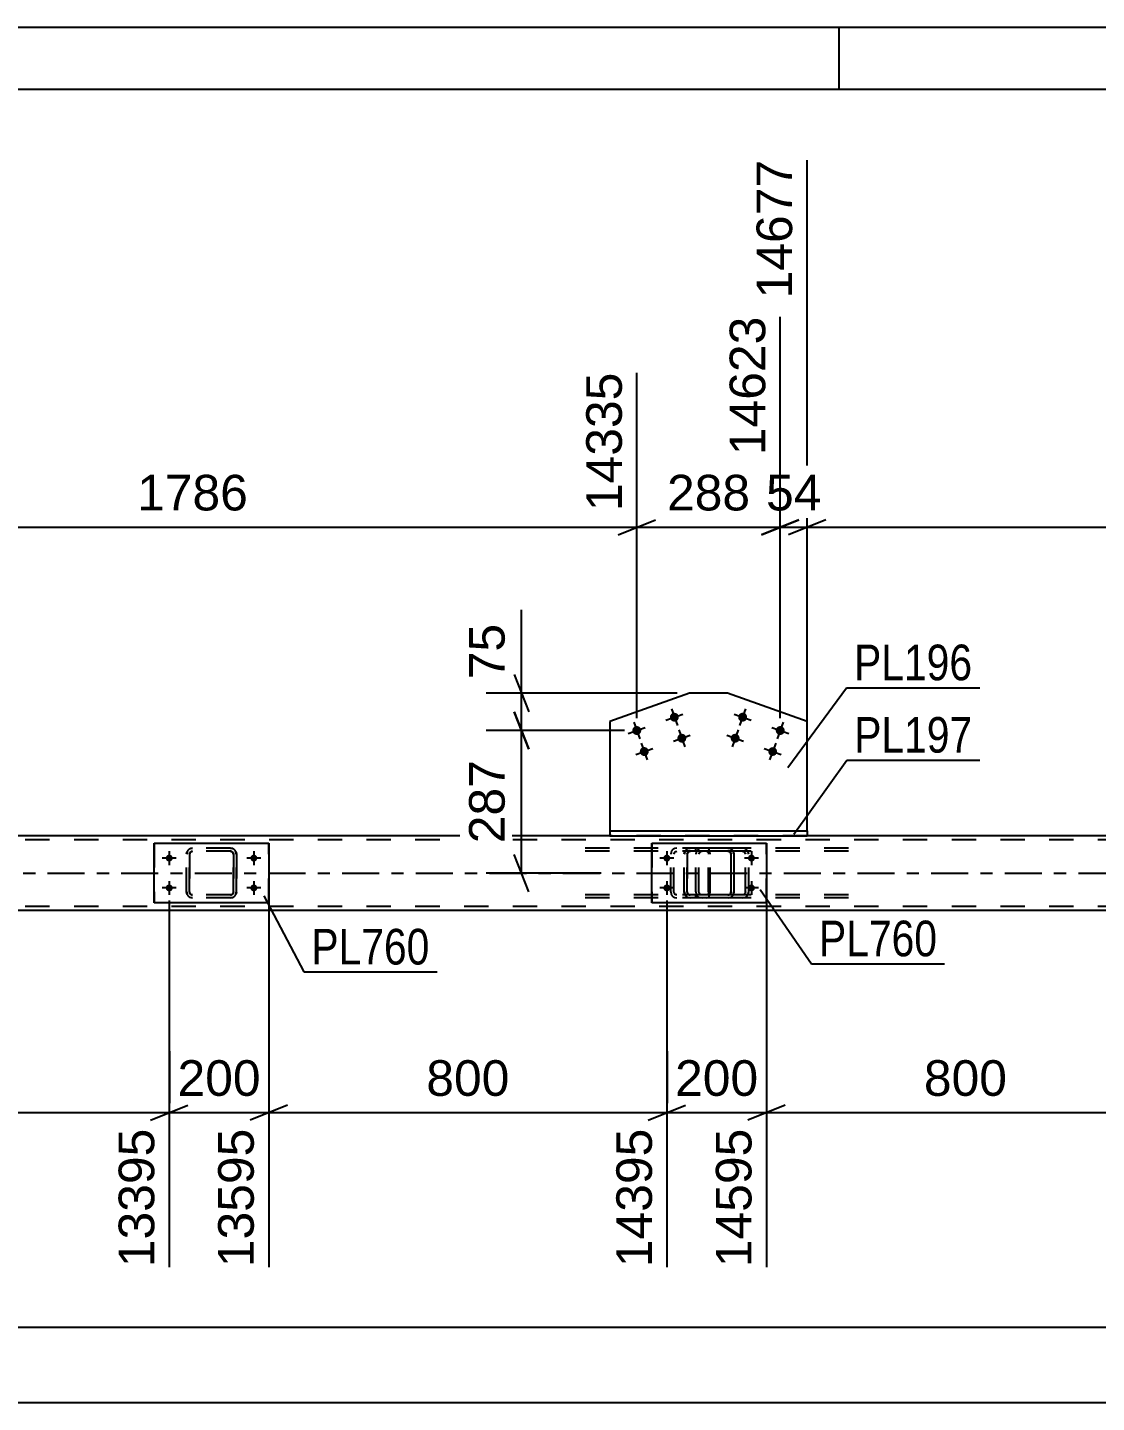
# Model space of a CAD drawing. Header units: millimetres. Extents: x -55 to 786, y -403 to 191.
# Drawn here: x 510.7 to 596.6, y 80.6 to 191.1 of the extents above; entities that cross this region are included whole.
import ezdxf

# ---------------------------------------------------------------- set-up
doc = ezdxf.new("R2010")
doc.units = ezdxf.units.MM
doc.linetypes.add('DXK_LINE_DOT2', pattern=[3.9198, 1.9599, -1.9599])
doc.linetypes.add('DXK_LINE_DOT3', pattern=[5.9187, 2.979, -0.9799, 0.9799, -0.9799])
doc.styles.add('Arial', font='ARIAL.TTF', dxfattribs={"height": 0.2})
doc.styles.add('Arial Narrow', font='ARIALN.TTF', dxfattribs={"height": 0.2})

# ---------------------------------------------------------------- blocks, each defined once
blk = doc.blocks.new('Unknown-203774531-1113')
at = {"color": 5, "linetype": 'Continuous'}
for p, q in [((785.92, 191.12), (-55.08, 191.12)), ((575.92, 186.12), (575.92, 191.12)), ((780.92, 186.12), (-50.08, 186.12))]:
    blk.add_line(p, q, dxfattribs=at)
blk = doc.blocks.new('Part-203774531-5430 - 5240')
at = {"color": 2, "linetype": 'Continuous'}
for p, q in [((520.87, 120.74), (520.87, 125.54)), ((520.87, 125.54), (520.87, 125.54)), ((520.87, 125.54), (530.07, 125.54)), ((530.07, 125.54), (530.07, 120.74)), ((520.87, 120.74), (520.87, 120.74)), ((530.07, 120.74), (520.87, 120.74))]:
    blk.add_line(p, q, dxfattribs=at)
at = {"color": 7, "linetype": 'DXK_LINE_DOT2'}
for p, q in [((520.87, 125.54), (520.87, 120.74)), ((520.87, 125.54), (520.87, 125.54)), ((530.07, 120.74), (530.07, 125.54)), ((520.87, 120.74), (520.87, 120.74))]:
    blk.add_line(p, q, dxfattribs=at)
blk = doc.blocks.new('Part-203774531-5288 - 5240')
at = {"color": 2, "linetype": 'Continuous'}
for p, q in [((557.5, 126.54), (557.5, 126.14)), ((557.5, 126.54), (573.35, 126.54)), ((557.5, 126.14), (573.35, 126.14)), ((573.35, 126.54), (573.35, 126.14))]:
    blk.add_line(p, q, dxfattribs=at)
blk = doc.blocks.new('Part-203774531-5293 - 5240')
at = {"color": 2, "linetype": 'Continuous'}
for p, q in [((563.91, 137.59), (557.5, 135.32)), ((566.94, 137.59), (563.91, 137.59)), ((573.35, 135.32), (566.94, 137.59)), ((557.5, 135.32), (557.5, 126.54)), ((573.35, 126.54), (573.35, 135.32))]:
    blk.add_line(p, q, dxfattribs=at)
at = {"color": 7, "linetype": 'DXK_LINE_DOT2'}
blk.add_line((557.5, 126.54), (573.35, 126.54), dxfattribs=at)
blk = doc.blocks.new('Bolt-203774531-5400 - 5240')
at = {"linetype": 'Continuous'}
for points in [[(521.79, 124.34), (521.8, 124.4), (521.82, 124.46), (521.85, 124.51), (521.89, 124.55), (521.93, 124.59), (521.99, 124.61), (522.05, 124.62), (522.1, 124.62), (522.16, 124.61), (522.21, 124.59), (522.26, 124.55), (522.3, 124.51), (522.33, 124.46), (522.35, 124.4), (522.35, 124.34), (522.35, 124.28), (522.33, 124.23), (522.3, 124.18), (522.26, 124.13), (522.21, 124.1), (522.16, 124.08), (522.1, 124.06), (522.05, 124.06), (521.99, 124.08), (521.93, 124.1), (521.89, 124.13), (521.85, 124.18), (521.82, 124.23), (521.8, 124.28)], [(528.59, 124.34), (528.6, 124.4), (528.62, 124.46), (528.65, 124.51), (528.69, 124.55), (528.73, 124.59), (528.79, 124.61), (528.85, 124.62), (528.9, 124.62), (528.96, 124.61), (529.01, 124.59), (529.06, 124.55), (529.1, 124.51), (529.13, 124.46), (529.15, 124.4), (529.15, 124.34), (529.15, 124.28), (529.13, 124.23), (529.1, 124.18), (529.06, 124.13), (529.01, 124.1), (528.96, 124.08), (528.9, 124.06), (528.85, 124.06), (528.79, 124.08), (528.73, 124.1), (528.69, 124.13), (528.65, 124.18), (528.62, 124.23), (528.6, 124.28)], [(521.79, 121.94), (521.8, 122), (521.82, 122.06), (521.85, 122.11), (521.89, 122.15), (521.93, 122.19), (521.99, 122.21), (522.05, 122.22), (522.1, 122.22), (522.16, 122.21), (522.21, 122.19), (522.26, 122.15), (522.3, 122.11), (522.33, 122.06), (522.35, 122), (522.35, 121.94), (522.35, 121.88), (522.33, 121.83), (522.3, 121.78), (522.26, 121.73), (522.21, 121.7), (522.16, 121.68), (522.1, 121.66), (522.05, 121.66), (521.99, 121.68), (521.93, 121.7), (521.89, 121.73), (521.85, 121.78), (521.82, 121.83), (521.8, 121.88)], [(528.59, 121.94), (528.6, 122), (528.62, 122.06), (528.65, 122.11), (528.69, 122.15), (528.73, 122.19), (528.79, 122.21), (528.85, 122.22), (528.9, 122.22), (528.96, 122.21), (529.01, 122.19), (529.06, 122.15), (529.1, 122.11), (529.13, 122.06), (529.15, 122), (529.15, 121.94), (529.15, 121.88), (529.13, 121.83), (529.1, 121.78), (529.06, 121.73), (529.01, 121.7), (528.96, 121.68), (528.9, 121.66), (528.85, 121.66), (528.79, 121.68), (528.73, 121.7), (528.69, 121.73), (528.65, 121.78), (528.62, 121.83), (528.6, 121.88)]]:
    blk.add_hatch(color=1, dxfattribs=at).paths.add_polyline_path(points)
at = {"color": 1, "linetype": 'Continuous'}
for p, q in [((522.63, 124.34), (521.51, 124.34)), ((522.07, 124.9), (522.07, 123.78)), ((529.43, 124.34), (528.31, 124.34)), ((528.87, 124.9), (528.87, 123.78)), ((522.63, 121.94), (521.51, 121.94)), ((522.07, 122.5), (522.07, 121.38)), ((529.43, 121.94), (528.31, 121.94)), ((528.87, 122.5), (528.87, 121.38))]:
    blk.add_line(p, q, dxfattribs=at)
blk = doc.blocks.new('Part-203774531-5364 - 5240')
at = {"color": 2, "linetype": 'Continuous'}
for p, q in [((557.5, 126.14), (488.22, 126.14)), ((642.77, 126.14), (573.35, 126.14)), ((684.85, 120.14), (32.88, 120.14))]:
    blk.add_line(p, q, dxfattribs=at)
at = {"color": 7, "linetype": 'DXK_LINE_DOT2'}
for p, q in [((573.35, 126.14), (557.5, 126.14)), ((688.85, 125.82), (32.88, 125.82)), ((688.85, 120.46), (32.88, 120.46))]:
    blk.add_line(p, q, dxfattribs=at)
at = {"color": 7, "linetype": 'DXK_LINE_DOT3'}
blk.add_line((32.88, 123.14), (688.85, 123.14), dxfattribs=at)
blk = doc.blocks.new('Bolt-203774531-5397 - 5240')
at = {"linetype": 'Continuous'}
for points in [[(568.51, 135.55, -1), (567.83, 135.79, -1)], [(571.53, 134.48, -1), (570.85, 134.72, -1)], [(567.91, 133.86, -1), (567.23, 134.1, -1)], [(570.92, 132.79, -1), (570.25, 133.03, -1)]]:
    blk.add_hatch(color=1, dxfattribs=at).paths.add_polyline_path(points)
at = {"color": 1, "linetype": 'Continuous'}
for p, q in [((568.41, 136.35), (567.93, 134.99)), ((567.49, 135.91), (568.85, 135.43)), ((571.43, 135.28), (570.95, 133.92)), ((566.89, 134.22), (568.25, 133.74)), ((567.81, 134.65), (567.33, 133.3)), ((570.51, 134.84), (571.87, 134.36)), ((569.91, 133.15), (571.26, 132.67)), ((570.83, 133.58), (570.34, 132.23))]:
    blk.add_line(p, q, dxfattribs=at)
blk = doc.blocks.new('Bolt-203774531-5398 - 5240')
at = {"linetype": 'Continuous'}
for points in [[(561.8, 124.34), (561.8, 124.4), (561.82, 124.46), (561.85, 124.51), (561.89, 124.55), (561.94, 124.59), (561.99, 124.61), (562.05, 124.62), (562.1, 124.62), (562.16, 124.61), (562.22, 124.59), (562.26, 124.55), (562.3, 124.51), (562.33, 124.46), (562.35, 124.4), (562.36, 124.34), (562.35, 124.28), (562.33, 124.23), (562.3, 124.18), (562.26, 124.13), (562.22, 124.1), (562.16, 124.08), (562.1, 124.06), (562.05, 124.06), (561.99, 124.08), (561.94, 124.1), (561.89, 124.13), (561.85, 124.18), (561.82, 124.23), (561.8, 124.28)], [(568.6, 124.34), (568.6, 124.4), (568.62, 124.46), (568.65, 124.51), (568.69, 124.55), (568.74, 124.59), (568.79, 124.61), (568.85, 124.62), (568.9, 124.62), (568.96, 124.61), (569.02, 124.59), (569.06, 124.55), (569.1, 124.51), (569.13, 124.46), (569.15, 124.4), (569.16, 124.34), (569.15, 124.28), (569.13, 124.23), (569.1, 124.18), (569.06, 124.13), (569.02, 124.1), (568.96, 124.08), (568.9, 124.06), (568.85, 124.06), (568.79, 124.08), (568.74, 124.1), (568.69, 124.13), (568.65, 124.18), (568.62, 124.23), (568.6, 124.28)], [(561.8, 121.94), (561.8, 122), (561.82, 122.06), (561.85, 122.11), (561.89, 122.15), (561.94, 122.19), (561.99, 122.21), (562.05, 122.22), (562.1, 122.22), (562.16, 122.21), (562.22, 122.19), (562.26, 122.15), (562.3, 122.11), (562.33, 122.06), (562.35, 122), (562.36, 121.94), (562.35, 121.88), (562.33, 121.83), (562.3, 121.78), (562.26, 121.73), (562.22, 121.7), (562.16, 121.68), (562.1, 121.66), (562.05, 121.66), (561.99, 121.68), (561.94, 121.7), (561.89, 121.73), (561.85, 121.78), (561.82, 121.83), (561.8, 121.88)], [(568.6, 121.94), (568.6, 122), (568.62, 122.06), (568.65, 122.11), (568.69, 122.15), (568.74, 122.19), (568.79, 122.21), (568.85, 122.22), (568.9, 122.22), (568.96, 122.21), (569.02, 122.19), (569.06, 122.15), (569.1, 122.11), (569.13, 122.06), (569.15, 122), (569.16, 121.94), (569.15, 121.88), (569.13, 121.83), (569.1, 121.78), (569.06, 121.73), (569.02, 121.7), (568.96, 121.68), (568.9, 121.66), (568.85, 121.66), (568.79, 121.68), (568.74, 121.7), (568.69, 121.73), (568.65, 121.78), (568.62, 121.83), (568.6, 121.88)]]:
    blk.add_hatch(color=1, dxfattribs=at).paths.add_polyline_path(points)
at = {"color": 1, "linetype": 'Continuous'}
for p, q in [((562.64, 124.34), (561.52, 124.34)), ((562.08, 124.9), (562.08, 123.78)), ((569.44, 124.34), (568.32, 124.34)), ((568.88, 124.9), (568.88, 123.78)), ((562.64, 121.94), (561.52, 121.94)), ((562.08, 122.5), (562.08, 121.38)), ((569.44, 121.94), (568.32, 121.94)), ((568.88, 122.5), (568.88, 121.38))]:
    blk.add_line(p, q, dxfattribs=at)
blk = doc.blocks.new('Bolt-203774531-5399 - 5240')
at = {"linetype": 'Continuous'}
for points in [[(563.02, 135.79, -1), (562.34, 135.55, -1)], [(560, 134.72, -1), (559.32, 134.48, -1)], [(563.62, 134.1, -1), (562.94, 133.86, -1)], [(560.6, 133.03, -1), (559.92, 132.79, -1)]]:
    blk.add_hatch(color=1, dxfattribs=at).paths.add_polyline_path(points)
at = {"color": 1, "linetype": 'Continuous'}
for p, q in [((562.44, 136.35), (562.92, 134.99)), ((559.42, 135.28), (559.9, 133.92)), ((562, 135.43), (563.36, 135.91)), ((558.98, 134.36), (560.34, 134.84)), ((562.6, 133.74), (563.96, 134.22)), ((563.04, 134.65), (563.52, 133.3)), ((559.58, 132.67), (560.94, 133.15)), ((560.02, 133.58), (560.5, 132.23))]:
    blk.add_line(p, q, dxfattribs=at)
blk = doc.blocks.new('Part-203774531-5425 - 5240')
at = {"color": 7, "linetype": 'DXK_LINE_DOT2'}
for p, q in [((523.77, 125.11), (523.95, 125.14)), ((523.95, 125.14), (523.77, 125.11)), ((523.77, 125.11), (523.77, 125.11)), ((526.99, 125.14), (523.95, 125.14)), ((526.99, 125.14), (527.17, 125.11)), ((527.18, 125.11), (526.99, 125.14)), ((523.47, 124.66), (523.51, 124.85)), ((523.51, 124.85), (523.47, 124.66)), ((523.47, 121.62), (523.47, 124.66)), ((523.47, 124.66), (523.47, 124.66)), ((523.47, 121.62), (523.47, 124.66)), ((523.71, 124.66), (523.73, 124.75)), ((523.73, 124.75), (523.71, 124.66)), ((523.71, 121.62), (523.71, 124.66)), ((523.71, 124.66), (523.71, 124.66)), ((523.71, 124.66), (523.71, 121.62)), ((523.73, 124.75), (523.78, 124.83)), ((523.78, 124.83), (523.73, 124.75)), ((523.78, 124.83), (523.86, 124.88)), ((523.86, 124.88), (523.78, 124.83)), ((523.86, 124.88), (523.95, 124.9)), ((523.95, 124.9), (523.86, 124.88)), ((526.99, 124.9), (523.95, 124.9)), ((526.99, 124.9), (527.09, 124.88)), ((527.08, 124.88), (526.99, 124.9)), ((527.08, 124.88), (527.09, 124.88)), ((527.16, 124.83), (527.08, 124.88)), ((527.09, 124.88), (527.16, 124.83)), ((527.16, 124.83), (527.22, 124.75)), ((527.21, 124.75), (527.16, 124.83)), ((527.23, 124.66), (527.21, 124.75)), ((527.22, 124.75), (527.23, 124.66)), ((527.23, 121.62), (527.23, 124.66)), ((527.23, 124.66), (527.23, 124.66)), ((527.23, 124.66), (527.23, 121.62)), ((527.43, 124.85), (527.47, 124.66)), ((527.47, 124.66), (527.44, 124.85)), ((527.47, 121.62), (527.47, 124.66)), ((527.47, 124.66), (527.47, 124.66)), ((527.47, 124.66), (527.47, 121.62)), ((523.47, 121.62), (523.47, 121.62)), ((523.51, 121.44), (523.47, 121.62)), ((523.47, 121.62), (523.51, 121.44)), ((523.71, 121.62), (523.71, 121.62)), ((523.73, 121.53), (523.71, 121.62)), ((523.71, 121.62), (523.73, 121.53)), ((527.21, 121.53), (527.23, 121.62)), ((527.23, 121.62), (527.22, 121.53)), ((527.23, 121.62), (527.23, 121.62)), ((527.47, 121.62), (527.43, 121.44)), ((527.44, 121.44), (527.47, 121.62)), ((527.47, 121.62), (527.47, 121.62)), ((523.78, 121.45), (523.73, 121.53)), ((523.73, 121.53), (523.78, 121.45)), ((523.77, 121.18), (523.77, 121.18)), ((523.95, 121.14), (523.77, 121.18)), ((523.77, 121.18), (523.95, 121.14)), ((523.86, 121.4), (523.78, 121.45)), ((523.78, 121.45), (523.86, 121.4)), ((523.95, 121.38), (523.86, 121.4)), ((523.86, 121.4), (523.95, 121.38)), ((526.99, 121.38), (523.95, 121.38)), ((526.99, 121.14), (523.95, 121.14)), ((527.09, 121.4), (526.99, 121.38)), ((526.99, 121.38), (527.08, 121.4)), ((527.17, 121.18), (526.99, 121.14)), ((526.99, 121.14), (527.18, 121.18)), ((527.08, 121.4), (527.16, 121.45)), ((527.08, 121.4), (527.09, 121.4)), ((527.16, 121.45), (527.09, 121.4)), ((527.22, 121.53), (527.16, 121.45)), ((527.16, 121.45), (527.21, 121.53))]:
    blk.add_line(p, q, dxfattribs=at)
at = {"color": 7, "linetype": 'DXK_LINE_DOT3'}
blk.add_line((525.48, 123.14), (525.47, 123.14), dxfattribs=at)
at = {"color": 7, "linetype": 'DXK_LINE_DOT2'}
for centre, start, end in [((523.95, 124.66), 112.5, 157.5), ((523.95, 124.66), 112.5, 157.5), ((526.99, 124.66), 22.5, 67.5), ((526.99, 124.66), 22.5, 67.5), ((523.95, 121.62), 202.5, 247.5), ((523.95, 121.62), 202.5, 247.5), ((526.99, 121.62), 292.5, 337.5), ((526.99, 121.62), 292.5, 337.5)]:
    blk.add_arc(centre, 0.48, start, end, dxfattribs=at)
blk = doc.blocks.new('Part-203774531-5457 - 5240')
at = {"color": 2, "linetype": 'Continuous'}
for p, q in [((560.88, 120.74), (560.88, 125.54)), ((560.88, 125.54), (560.88, 125.54)), ((560.88, 125.54), (570.08, 125.54)), ((570.08, 125.54), (570.08, 120.74)), ((560.88, 120.74), (560.88, 120.74)), ((570.08, 120.74), (560.88, 120.74))]:
    blk.add_line(p, q, dxfattribs=at)
at = {"color": 7, "linetype": 'DXK_LINE_DOT2'}
for p, q in [((560.88, 125.54), (560.88, 120.74)), ((560.88, 125.54), (560.88, 125.54)), ((570.08, 120.74), (570.08, 125.54)), ((560.88, 120.74), (560.88, 120.74))]:
    blk.add_line(p, q, dxfattribs=at)
blk = doc.blocks.new('Part-203774531-5458 - 5240')
at = {"color": 7, "linetype": 'DXK_LINE_DOT2'}
for p, q in [((563.77, 125.11), (563.95, 125.14)), ((563.96, 125.14), (563.77, 125.11)), ((563.77, 125.11), (563.77, 125.11)), ((567, 125.14), (563.95, 125.14)), ((566.99, 125.14), (567.17, 125.11)), ((567.18, 125.11), (567, 125.14)), ((563.47, 124.66), (563.51, 124.85)), ((563.47, 124.66), (563.48, 124.66)), ((563.47, 121.62), (563.47, 124.66)), ((563.51, 124.85), (563.48, 124.66)), ((563.48, 121.62), (563.48, 124.66)), ((563.73, 124.75), (563.71, 124.66)), ((563.72, 124.66), (563.71, 124.66)), ((563.71, 124.66), (563.71, 121.62)), ((563.72, 124.66), (563.73, 124.75)), ((563.72, 121.62), (563.72, 124.66)), ((563.73, 124.75), (563.79, 124.83)), ((563.78, 124.83), (563.73, 124.75)), ((563.86, 124.88), (563.78, 124.83)), ((563.79, 124.83), (563.86, 124.88)), ((563.86, 124.88), (563.96, 124.9)), ((563.95, 124.9), (563.86, 124.88)), ((567, 124.9), (563.95, 124.9)), ((567.08, 124.88), (566.99, 124.9)), ((567, 124.9), (567.09, 124.88)), ((567.08, 124.88), (567.09, 124.88)), ((567.16, 124.83), (567.08, 124.88)), ((567.09, 124.88), (567.17, 124.83)), ((567.21, 124.75), (567.16, 124.83)), ((567.17, 124.83), (567.22, 124.75)), ((567.23, 124.66), (567.21, 124.75)), ((567.22, 124.75), (567.24, 124.66)), ((567.24, 124.66), (567.23, 124.66)), ((567.23, 124.66), (567.23, 121.62)), ((567.24, 121.62), (567.24, 124.66)), ((567.43, 124.85), (567.47, 124.66)), ((567.48, 124.66), (567.44, 124.85)), ((567.48, 124.66), (567.47, 124.66)), ((567.47, 124.66), (567.47, 121.62)), ((567.48, 121.62), (567.48, 124.66)), ((563.48, 121.62), (563.47, 121.62)), ((563.51, 121.44), (563.47, 121.62)), ((563.48, 121.62), (563.51, 121.44)), ((563.71, 121.62), (563.72, 121.62)), ((563.71, 121.62), (563.73, 121.53)), ((563.73, 121.53), (563.72, 121.62)), ((567.21, 121.53), (567.23, 121.62)), ((567.24, 121.62), (567.22, 121.53)), ((567.23, 121.62), (567.24, 121.62)), ((567.47, 121.62), (567.43, 121.44)), ((567.44, 121.44), (567.48, 121.62)), ((567.47, 121.62), (567.48, 121.62)), ((563.79, 121.45), (563.73, 121.53)), ((563.73, 121.53), (563.78, 121.45)), ((563.77, 121.18), (563.77, 121.18)), ((563.95, 121.14), (563.77, 121.18)), ((563.77, 121.18), (563.96, 121.14)), ((563.78, 121.45), (563.86, 121.4)), ((563.86, 121.4), (563.79, 121.45)), ((563.96, 121.38), (563.86, 121.4)), ((563.86, 121.4), (563.95, 121.38)), ((567, 121.38), (563.95, 121.38)), ((567, 121.14), (563.95, 121.14)), ((566.99, 121.38), (567.08, 121.4)), ((567.17, 121.18), (566.99, 121.14)), ((567.09, 121.4), (567, 121.38)), ((567, 121.14), (567.18, 121.18)), ((567.08, 121.4), (567.16, 121.45)), ((567.08, 121.4), (567.09, 121.4)), ((567.17, 121.45), (567.09, 121.4)), ((567.16, 121.45), (567.21, 121.53)), ((567.22, 121.53), (567.17, 121.45))]:
    blk.add_line(p, q, dxfattribs=at)
at = {"color": 7, "linetype": 'DXK_LINE_DOT3'}
blk.add_line((565.48, 123.14), (565.47, 123.14), dxfattribs=at)
at = {"color": 7, "linetype": 'DXK_LINE_DOT2'}
for centre, start, end in [((563.95, 124.66), 112.5, 157.5), ((563.96, 124.66), 112.5, 157.5), ((566.99, 124.66), 22.5, 67.5), ((567, 124.66), 22.5, 67.5), ((563.95, 121.62), 202.5, 247.5), ((563.96, 121.62), 202.5, 247.5), ((566.99, 121.62), 292.5, 337.5), ((567, 121.62), 292.5, 337.5)]:
    blk.add_arc(centre, 0.48, start, end, dxfattribs=at)
blk = doc.blocks.new('Part-203774531-5519 - 5240')
at = {"color": 7, "linetype": 'DXK_LINE_DOT2'}
for p, q in [((564.91, 125.14), (564.71, 125.11)), ((576.69, 125.14), (564.91, 125.14)), ((568.34, 125.11), (568.14, 125.14)), ((564.44, 124.85), (564.4, 124.66)), ((564.4, 121.62), (564.4, 124.66)), ((564.65, 124.66), (564.67, 124.75)), ((564.65, 121.62), (564.65, 124.66)), ((564.67, 124.75), (564.73, 124.83)), ((564.73, 124.83), (564.81, 124.88)), ((564.81, 124.88), (564.91, 124.9)), ((576.69, 124.9), (564.91, 124.9)), ((568.14, 124.9), (568.24, 124.88)), ((568.24, 124.88), (568.33, 124.83)), ((568.33, 124.83), (568.38, 124.75)), ((568.38, 124.75), (568.4, 124.66)), ((568.4, 121.62), (568.4, 124.66)), ((568.66, 124.66), (568.62, 124.85)), ((568.66, 121.62), (568.66, 124.66)), ((564.4, 121.62), (564.44, 121.44)), ((564.67, 121.53), (564.65, 121.62)), ((568.4, 121.62), (568.38, 121.53)), ((568.62, 121.44), (568.66, 121.62)), ((564.73, 121.45), (564.67, 121.53)), ((564.71, 121.18), (564.91, 121.14)), ((564.81, 121.4), (564.73, 121.45)), ((564.91, 121.38), (564.81, 121.4)), ((576.69, 121.38), (564.91, 121.38)), ((576.69, 121.14), (564.91, 121.14)), ((568.24, 121.4), (568.14, 121.38)), ((568.14, 121.14), (568.34, 121.18)), ((568.33, 121.45), (568.24, 121.4)), ((568.38, 121.53), (568.33, 121.45))]:
    blk.add_line(p, q, dxfattribs=at)
for centre, start, end in [((564.89, 124.64), 110.7583, 155.68), ((568.16, 124.64), 24.32, 69.2417), ((564.89, 121.64), 204.32, 249.2417), ((568.16, 121.64), 290.7583, 335.68)]:
    blk.add_arc(centre, 0.496, start, end, dxfattribs=at)
blk = doc.blocks.new('Part-203774531-5521 - 5240')
at = {"color": 7, "linetype": 'DXK_LINE_DOT2'}
for p, q in [((565.3, 125.14), (555.45, 125.14)), ((562.89, 125.14), (562.7, 125.11)), ((564.4, 124.9), (564.4, 125.14)), ((565.4, 125.11), (565.3, 125.14)), ((565.49, 125), (565.4, 125.11)), ((565.54, 124.85), (565.49, 125)), ((565.3, 124.9), (555.45, 124.9)), ((562.42, 124.85), (562.39, 124.66)), ((562.39, 121.62), (562.39, 124.66)), ((562.64, 124.66), (562.66, 124.75)), ((562.64, 121.62), (562.64, 124.66)), ((562.66, 124.75), (562.71, 124.83)), ((562.71, 124.83), (562.79, 124.88)), ((562.79, 124.88), (562.89, 124.9)), ((565.3, 124.9), (565.35, 124.88)), ((565.35, 124.88), (565.39, 124.83)), ((565.39, 124.83), (565.42, 124.75)), ((565.42, 124.75), (565.43, 124.66)), ((565.43, 121.62), (565.43, 124.66)), ((565.57, 124.66), (565.54, 124.85)), ((565.57, 121.62), (565.57, 124.66)), ((562.39, 121.62), (562.42, 121.44)), ((562.66, 121.53), (562.64, 121.62)), ((565.43, 121.62), (565.42, 121.53)), ((565.54, 121.44), (565.57, 121.62)), ((565.3, 121.38), (555.45, 121.38)), ((565.3, 121.14), (555.45, 121.14)), ((562.71, 121.45), (562.66, 121.53)), ((562.7, 121.18), (562.89, 121.14)), ((562.79, 121.4), (562.71, 121.45)), ((562.89, 121.38), (562.79, 121.4)), ((564.4, 121.14), (564.4, 121.38)), ((565.35, 121.4), (565.3, 121.38)), ((565.3, 121.14), (565.4, 121.18)), ((565.39, 121.45), (565.35, 121.4)), ((565.42, 121.53), (565.39, 121.45)), ((565.4, 121.18), (565.49, 121.28)), ((565.49, 121.28), (565.54, 121.44))]:
    blk.add_line(p, q, dxfattribs=at)
for centre, start, end in [((562.87, 124.65), 111.1513, 156.1049), ((562.87, 121.64), 203.8951, 248.8487)]:
    blk.add_arc(centre, 0.492, start, end, dxfattribs=at)
blk = doc.blocks.new('StraightDimension-203774531-6289 - 5240')
at = {"color": 7, "linetype": 'Continuous'}
blk.add_line((0.16, 80.58), (689.65, 80.58), dxfattribs=at)
blk = doc.blocks.new('StraightDimension-203774531-28264 - 5240')
at = {"color": 7, "linetype": 'Continuous'}
for p, q in [((549.79, 136.1), (550.99, 133.1)), ((558.66, 134.6), (547.54, 134.6)), ((550.39, 123.14), (550.39, 134.6)), ((550.99, 121.64), (549.79, 124.64)), ((556.81, 123.14), (547.54, 123.14))]:
    blk.add_line(p, q, dxfattribs=at)
at = {"color": 0}
blk.add_wipeout([(549.64, 132.81), (545.44, 132.81), (545.44, 124.94), (549.64, 124.94)], dxfattribs=at)
at = {"color": 3, "style": 'Arial'}
blk.add_text('287', height=2.865, rotation=90.0002, dxfattribs=at).set_placement((549.04, 125.54))
blk = doc.blocks.new('StraightDimension-203774531-5749 - 5240')
at = {"color": 7, "linetype": 'Continuous'}
blk.add_line((0.96, 86.64), (688.85, 86.64), dxfattribs=at)
blk = doc.blocks.new('StraightDimension-203774531-27884 - 5240')
at = {"color": 7, "linetype": 'Continuous'}
for p, q in [((573.35, 128.16), (573.35, 180.46)), ((644.93, 135.22), (644.93, 163.36)), ((574.85, 151.54), (571.85, 150.34)), ((643.43, 150.34), (646.43, 151.54)), ((573.35, 150.94), (644.93, 150.94))]:
    blk.add_line(p, q, dxfattribs=at)
at = {"color": 0}
blk.add_wipeout([(614.19, 151.69), (614.19, 155.89), (604.09, 155.89), (604.09, 151.69)], dxfattribs=at)
at = {"color": 3, "style": 'Arial'}
blk.add_text('1790', height=2.865, dxfattribs=at).set_placement((604.69, 152.29))
at = {"color": 0, "linetype": 'Continuous'}
blk.add_wipeout([(644.33, 163.96), (640.13, 163.96), (640.13, 151.64), (644.33, 151.64)], dxfattribs=at)
at = {"color": 3, "linetype": 'Continuous', "style": 'Arial'}
blk.add_text('16467', height=2.865, rotation=90.0002, dxfattribs=at).set_placement((643.73, 152.24))
blk = doc.blocks.new('StraightDimension-203774531-27885 - 5240')
at = {"color": 7, "linetype": 'Continuous'}
for p, q in [((573.35, 128.16), (573.35, 180.46)), ((571.19, 135.6), (571.19, 167.86)), ((569.69, 150.34), (572.69, 151.54)), ((574.85, 151.54), (571.85, 150.34)), ((571.19, 150.94), (573.35, 150.94))]:
    blk.add_line(p, q, dxfattribs=at)
at = {"color": 0, "linetype": 'Continuous'}
blk.add_wipeout([(572.75, 181.06), (568.55, 181.06), (568.55, 168.74), (572.75, 168.74)], dxfattribs=at)
at = {"color": 3, "linetype": 'Continuous', "style": 'Arial'}
blk.add_text('14677', height=2.865, rotation=90.0002, dxfattribs=at).set_placement((572.15, 169.34))
at = {"color": 0}
blk.add_wipeout([(575.09, 151.69), (575.09, 155.89), (569.45, 155.89), (569.45, 151.69)], dxfattribs=at)
at = {"color": 3, "style": 'Arial'}
blk.add_text('54', height=2.865, dxfattribs=at).set_placement((570.05, 152.29))
blk = doc.blocks.new('StraightDimension-203774531-27886 - 5240')
at = {"color": 7, "linetype": 'Continuous'}
for p, q in [((571.19, 135.6), (571.19, 167.86)), ((559.66, 135.6), (559.66, 163.36)), ((558.16, 150.34), (561.16, 151.54)), ((572.69, 151.54), (569.69, 150.34)), ((559.66, 150.94), (571.19, 150.94))]:
    blk.add_line(p, q, dxfattribs=at)
at = {"color": 0}
blk.add_wipeout([(569.36, 151.69), (569.36, 155.89), (561.49, 155.89), (561.49, 151.69)], dxfattribs=at)
at = {"color": 3, "style": 'Arial'}
blk.add_text('288', height=2.865, dxfattribs=at).set_placement((562.09, 152.29))
at = {"color": 0, "linetype": 'Continuous'}
blk.add_wipeout([(570.59, 168.46), (566.39, 168.46), (566.39, 156.14), (570.59, 156.14)], dxfattribs=at)
at = {"color": 3, "linetype": 'Continuous', "style": 'Arial'}
blk.add_text('14623', height=2.865, rotation=90.0002, dxfattribs=at).set_placement((569.99, 156.74))
blk = doc.blocks.new('StraightDimension-203774531-27887 - 5240')
at = {"color": 7, "linetype": 'Continuous'}
for p, q in [((488.22, 128.51), (488.22, 180.46)), ((559.66, 135.6), (559.66, 163.36)), ((489.72, 151.54), (486.72, 150.34)), ((558.16, 150.34), (561.16, 151.54)), ((488.22, 150.94), (559.66, 150.94))]:
    blk.add_line(p, q, dxfattribs=at)
at = {"color": 0}
blk.add_wipeout([(528.99, 151.69), (528.99, 155.89), (518.89, 155.89), (518.89, 151.69)], dxfattribs=at)
at = {"color": 3, "style": 'Arial'}
blk.add_text('1786', height=2.865, dxfattribs=at).set_placement((519.49, 152.29))
at = {"color": 0, "linetype": 'Continuous'}
blk.add_wipeout([(559.06, 163.96), (554.86, 163.96), (554.86, 151.64), (559.06, 151.64)], dxfattribs=at)
at = {"color": 3, "linetype": 'Continuous', "style": 'Arial'}
blk.add_text('14335', height=2.865, rotation=90.0002, dxfattribs=at).set_placement((558.46, 152.24))
blk = doc.blocks.new('StraightDimension-203774531-28263 - 5240')
at = {"color": 7, "linetype": 'Continuous'}
for p, q in [((550.39, 137.59), (550.39, 144.29)), ((550.39, 137.59), (550.39, 144.29)), ((549.79, 139.09), (550.99, 136.09)), ((562.91, 137.59), (547.54, 137.59)), ((550.39, 134.6), (550.39, 137.59)), ((550.99, 133.1), (549.79, 136.1)), ((558.66, 134.6), (547.54, 134.6))]:
    blk.add_line(p, q, dxfattribs=at)
at = {"color": 0}
blk.add_wipeout([(549.64, 143.77), (545.44, 143.77), (545.44, 138.12), (549.64, 138.12)], dxfattribs=at)
at = {"color": 3, "style": 'Arial'}
blk.add_text('75', height=2.865, rotation=90.0002, dxfattribs=at).set_placement((549.04, 138.72))
blk = doc.blocks.new('StraightDimension-203774531-31922 - 5240')
at = {"color": 7, "linetype": 'Continuous'}
for p, q in [((570.08, 120.94), (570.08, 91.46)), ((602.07, 120.94), (602.07, 91.46)), ((571.58, 104.48), (568.58, 103.28)), ((600.57, 103.28), (603.57, 104.48)), ((570.08, 103.88), (602.07, 103.88))]:
    blk.add_line(p, q, dxfattribs=at)
at = {"color": 0}
blk.add_wipeout([(590.01, 104.63), (590.01, 108.83), (582.14, 108.83), (582.14, 104.63)], dxfattribs=at)
at = {"color": 3, "style": 'Arial'}
blk.add_text('800', height=2.865, dxfattribs=at).set_placement((582.74, 105.23))
at = {"color": 0, "linetype": 'Continuous'}
blk.add_wipeout([(601.47, 103.18), (597.27, 103.18), (597.27, 90.86), (601.47, 90.86)], dxfattribs=at)
at = {"color": 3, "linetype": 'Continuous', "style": 'Arial'}
blk.add_text('15395', height=2.865, rotation=90.0002, dxfattribs=at).set_placement((600.87, 91.46))
blk = doc.blocks.new('StraightDimension-203774531-31923 - 5240')
at = {"color": 7, "linetype": 'Continuous'}
for p, q in [((562.08, 120.94), (562.08, 91.46)), ((570.08, 120.94), (570.08, 91.46)), ((560.58, 103.28), (563.58, 104.48)), ((571.58, 104.48), (568.58, 103.28)), ((562.08, 103.88), (570.08, 103.88))]:
    blk.add_line(p, q, dxfattribs=at)
at = {"color": 0}
blk.add_wipeout([(570.01, 104.63), (570.01, 108.83), (562.14, 108.83), (562.14, 104.63)], dxfattribs=at)
at = {"color": 0, "linetype": 'Continuous'}
blk.add_wipeout([(569.48, 103.18), (565.28, 103.18), (565.28, 90.86), (569.48, 90.86)], dxfattribs=at)
at = {"color": 3, "style": 'Arial'}
blk.add_text('200', height=2.865, dxfattribs=at).set_placement((562.74, 105.23))
at = {"color": 3, "linetype": 'Continuous', "style": 'Arial'}
blk.add_text('14595', height=2.865, rotation=90.0002, dxfattribs=at).set_placement((568.88, 91.46))
blk = doc.blocks.new('StraightDimension-203774531-31924 - 5240')
at = {"color": 7, "linetype": 'Continuous'}
for p, q in [((530.07, 120.94), (530.07, 91.46)), ((562.08, 120.94), (562.08, 91.46)), ((531.57, 104.48), (528.57, 103.28)), ((560.58, 103.28), (563.58, 104.48)), ((530.07, 103.88), (562.08, 103.88))]:
    blk.add_line(p, q, dxfattribs=at)
at = {"color": 0}
blk.add_wipeout([(550.01, 104.63), (550.01, 108.83), (542.14, 108.83), (542.14, 104.63)], dxfattribs=at)
at = {"color": 3, "style": 'Arial'}
blk.add_text('800', height=2.865, dxfattribs=at).set_placement((542.74, 105.23))
at = {"color": 0, "linetype": 'Continuous'}
blk.add_wipeout([(561.48, 103.18), (557.28, 103.18), (557.28, 90.86), (561.48, 90.86)], dxfattribs=at)
at = {"color": 3, "linetype": 'Continuous', "style": 'Arial'}
blk.add_text('14395', height=2.865, rotation=90.0002, dxfattribs=at).set_placement((560.88, 91.46))
blk = doc.blocks.new('StraightDimension-203774531-31925 - 5240')
at = {"color": 7, "linetype": 'Continuous'}
for p, q in [((522.07, 120.94), (522.07, 91.46)), ((530.07, 120.94), (530.07, 91.46)), ((520.57, 103.28), (523.57, 104.48)), ((531.57, 104.48), (528.57, 103.28)), ((522.07, 103.88), (530.07, 103.88))]:
    blk.add_line(p, q, dxfattribs=at)
at = {"color": 0}
blk.add_wipeout([(530.01, 104.63), (530.01, 108.83), (522.14, 108.83), (522.14, 104.63)], dxfattribs=at)
at = {"color": 0, "linetype": 'Continuous'}
blk.add_wipeout([(529.47, 103.18), (525.27, 103.18), (525.27, 90.86), (529.47, 90.86)], dxfattribs=at)
at = {"color": 3, "style": 'Arial'}
blk.add_text('200', height=2.865, dxfattribs=at).set_placement((522.74, 105.23))
at = {"color": 3, "linetype": 'Continuous', "style": 'Arial'}
blk.add_text('13595', height=2.865, rotation=90.0002, dxfattribs=at).set_placement((528.87, 91.46))
blk = doc.blocks.new('StraightDimension-203774531-31926 - 5240')
at = {"color": 7, "linetype": 'Continuous'}
for p, q in [((490.07, 121.27), (490.07, 91.46)), ((522.07, 120.94), (522.07, 91.46)), ((491.57, 104.48), (488.57, 103.28)), ((520.57, 103.28), (523.57, 104.48)), ((490.07, 103.88), (522.07, 103.88))]:
    blk.add_line(p, q, dxfattribs=at)
at = {"color": 0}
blk.add_wipeout([(510.01, 104.63), (510.01, 108.83), (502.14, 108.83), (502.14, 104.63)], dxfattribs=at)
at = {"color": 3, "style": 'Arial'}
blk.add_text('800', height=2.865, dxfattribs=at).set_placement((502.74, 105.23))
at = {"color": 0, "linetype": 'Continuous'}
blk.add_wipeout([(521.47, 103.18), (517.27, 103.18), (517.27, 90.86), (521.47, 90.86)], dxfattribs=at)
at = {"color": 3, "linetype": 'Continuous', "style": 'Arial'}
blk.add_text('13395', height=2.865, rotation=90.0002, dxfattribs=at).set_placement((520.87, 91.46))
blk = doc.blocks.new('Mark-203774531-5284 - 5240')
at = {"color": 30, "linetype": 'Continuous'}
for p, q in [((572.28, 126.28), (576.54, 132.22)), ((576.54, 132.22), (587.25, 132.22))]:
    blk.add_line(p, q, dxfattribs=at)
at = {"color": 0}
blk.add_wipeout([(586.65, 132.82), (586.65, 135.82), (577.14, 135.82), (577.14, 132.82)], dxfattribs=at)
blk.add_wipeout([(586.65, 132.82), (586.65, 135.82), (577.14, 135.82), (577.14, 132.82)], dxfattribs=at)
at = {"color": 3, "style": 'Arial Narrow'}
blk.add_text('PL197', height=2.863, dxfattribs=at).set_placement((577.14, 132.82))
blk = doc.blocks.new('Mark-203774531-5289 - 5240')
at = {"color": 30, "linetype": 'Continuous'}
for p, q in [((571.79, 131.64), (576.53, 138.04)), ((576.53, 138.04), (587.23, 138.04))]:
    blk.add_line(p, q, dxfattribs=at)
at = {"color": 0}
blk.add_wipeout([(586.63, 138.64), (586.63, 141.64), (577.13, 141.64), (577.13, 138.64)], dxfattribs=at)
blk.add_wipeout([(586.63, 138.64), (586.63, 141.64), (577.13, 141.64), (577.13, 138.64)], dxfattribs=at)
at = {"color": 3, "style": 'Arial Narrow'}
blk.add_text('PL196', height=2.863, dxfattribs=at).set_placement((577.13, 138.64))
blk = doc.blocks.new('Mark-203774531-5426 - 5240')
at = {"color": 30, "linetype": 'Continuous'}
for p, q in [((529.68, 121.3), (532.9, 115.19)), ((532.9, 115.19), (543.6, 115.19))]:
    blk.add_line(p, q, dxfattribs=at)
at = {"color": 0}
blk.add_wipeout([(543, 115.79), (543, 118.79), (533.5, 118.79), (533.5, 115.79)], dxfattribs=at)
blk.add_wipeout([(543, 115.79), (543, 118.79), (533.5, 118.79), (533.5, 115.79)], dxfattribs=at)
at = {"color": 3, "style": 'Arial Narrow'}
blk.add_text('PL760', height=2.863, dxfattribs=at).set_placement((533.5, 115.79))
blk = doc.blocks.new('Mark-203774531-5453 - 5240')
at = {"color": 30, "linetype": 'Continuous'}
for p, q in [((569.58, 121.81), (573.71, 115.85)), ((573.71, 115.85), (584.41, 115.85))]:
    blk.add_line(p, q, dxfattribs=at)
at = {"color": 0}
blk.add_wipeout([(583.81, 116.45), (583.81, 119.45), (574.31, 119.45), (574.31, 116.45)], dxfattribs=at)
blk.add_wipeout([(583.81, 116.45), (583.81, 119.45), (574.31, 119.45), (574.31, 116.45)], dxfattribs=at)
at = {"color": 3, "style": 'Arial Narrow'}
blk.add_text('PL760', height=2.863, dxfattribs=at).set_placement((574.31, 116.45))

msp = doc.modelspace()

# ---------------------------------------------------------------- block references
for name in ['Unknown-203774531-1113', 'Part-203774531-5293 - 5240', 'Bolt-203774531-5399 - 5240', 'Bolt-203774531-5397 - 5240', 'Part-203774531-5364 - 5240', 'Part-203774531-5288 - 5240', 'Part-203774531-5430 - 5240', 'Part-203774531-5425 - 5240', 'Part-203774531-5521 - 5240', 'Part-203774531-5457 - 5240', 'Part-203774531-5458 - 5240', 'Part-203774531-5519 - 5240', 'Bolt-203774531-5400 - 5240', 'Bolt-203774531-5398 - 5240']:
    msp.add_blockref(name, (0, 0))

# ---------------------------------------------------------------- next in the draw order: block references
for name in ['StraightDimension-203774531-27884 - 5240', 'StraightDimension-203774531-28264 - 5240', 'StraightDimension-203774531-6289 - 5240']:
    msp.add_blockref(name, (0, 0))

# ---------------------------------------------------------------- next in the draw order: block references
for name in ['StraightDimension-203774531-27885 - 5240', 'StraightDimension-203774531-5749 - 5240']:
    msp.add_blockref(name, (0, 0))

# ---------------------------------------------------------------- next in the draw order: block references
for name in ['StraightDimension-203774531-27886 - 5240', 'StraightDimension-203774531-31922 - 5240']:
    msp.add_blockref(name, (0, 0))

# ---------------------------------------------------------------- next in the draw order: block references
for name in ['StraightDimension-203774531-27887 - 5240', 'Mark-203774531-5284 - 5240', 'StraightDimension-203774531-31923 - 5240']:
    msp.add_blockref(name, (0, 0))

# ---------------------------------------------------------------- next in the draw order: block references
for name in ['StraightDimension-203774531-28263 - 5240', 'Mark-203774531-5289 - 5240', 'Mark-203774531-5453 - 5240', 'StraightDimension-203774531-31924 - 5240']:
    msp.add_blockref(name, (0, 0))

# ---------------------------------------------------------------- next in the draw order: block references
msp.add_blockref('StraightDimension-203774531-31925 - 5240', (0, 0))

# ---------------------------------------------------------------- next in the draw order: block references
for name in ['StraightDimension-203774531-31926 - 5240', 'Mark-203774531-5426 - 5240']:
    msp.add_blockref(name, (0, 0))

doc.saveas('drawing.dxf')
